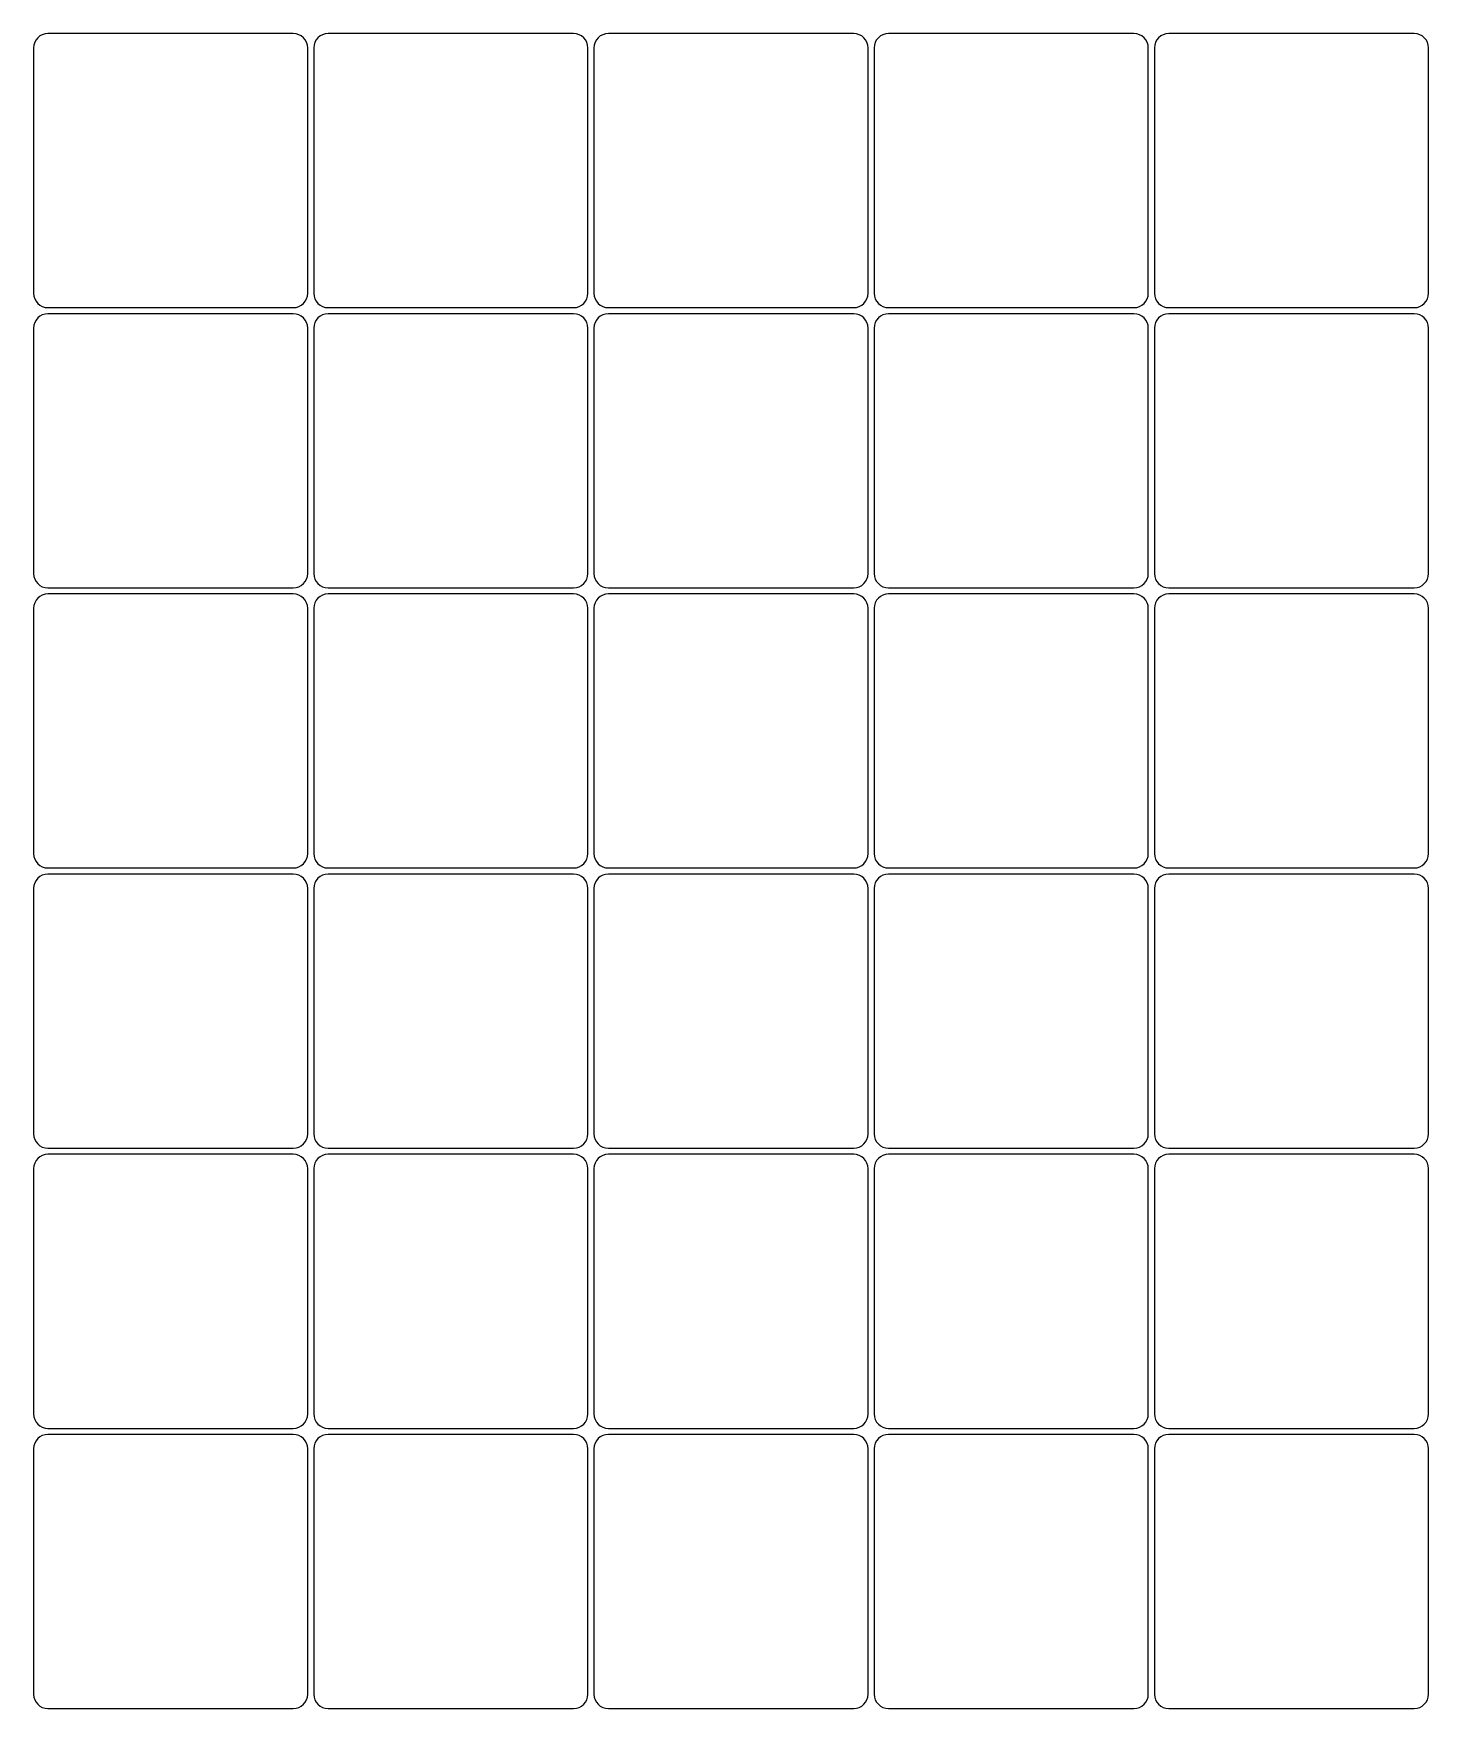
# Model space of a CAD drawing. Header units: inches. Extents: x 0.4 to 11.8, y -15.4 to -1.7.
import ezdxf

# ---------------------------------------------------------------- set-up
doc = ezdxf.new("R2010")
doc.units = ezdxf.units.IN

msp = doc.modelspace()

# ---------------------------------------------------------------- linework, layer by layer
for p, q in [((0.397, -1.785), (0.397, -3.799)), ((2.529, -1.667), (0.515, -1.667)), ((2.647, -3.799), (2.647, -1.785)), ((2.697, -1.785), (2.697, -3.799)), ((4.829, -1.667), (2.815, -1.667)), ((4.947, -3.799), (4.947, -1.785)), ((4.997, -1.785), (4.997, -3.799)), ((7.129, -1.667), (5.115, -1.667)), ((7.247, -3.799), (7.247, -1.785)), ((7.297, -1.785), (7.297, -3.799)), ((9.429, -1.667), (7.415, -1.667)), ((9.547, -3.799), (9.547, -1.785)), ((9.597, -1.785), (9.597, -3.799)), ((11.729, -1.667), (9.715, -1.667)), ((11.847, -3.799), (11.847, -1.785)), ((0.515, -3.917), (2.529, -3.917)), ((2.529, -3.967), (0.515, -3.967)), ((2.815, -3.917), (4.829, -3.917)), ((4.829, -3.967), (2.815, -3.967)), ((5.115, -3.917), (7.129, -3.917)), ((7.129, -3.967), (5.115, -3.967)), ((7.415, -3.917), (9.429, -3.917)), ((9.429, -3.967), (7.415, -3.967)), ((9.715, -3.917), (11.729, -3.917)), ((11.729, -3.967), (9.715, -3.967)), ((0.397, -4.085), (0.397, -6.099)), ((2.647, -6.099), (2.647, -4.085)), ((2.697, -4.085), (2.697, -6.099)), ((4.947, -6.099), (4.947, -4.085)), ((4.997, -4.085), (4.997, -6.099)), ((7.247, -6.099), (7.247, -4.085)), ((7.297, -4.085), (7.297, -6.099)), ((9.547, -6.099), (9.547, -4.085)), ((9.597, -4.085), (9.597, -6.099)), ((11.847, -6.099), (11.847, -4.085)), ((0.515, -6.217), (2.529, -6.217)), ((2.529, -6.267), (0.515, -6.267)), ((2.815, -6.217), (4.829, -6.217)), ((4.829, -6.267), (2.815, -6.267)), ((5.115, -6.217), (7.129, -6.217)), ((7.129, -6.267), (5.115, -6.267)), ((7.415, -6.217), (9.429, -6.217)), ((9.429, -6.267), (7.415, -6.267)), ((9.715, -6.217), (11.729, -6.217)), ((11.729, -6.267), (9.715, -6.267)), ((0.397, -6.385), (0.397, -8.399)), ((2.647, -8.399), (2.647, -6.385)), ((2.697, -6.385), (2.697, -8.399)), ((4.947, -8.399), (4.947, -6.385)), ((4.997, -6.385), (4.997, -8.399)), ((7.247, -8.399), (7.247, -6.385)), ((7.297, -6.385), (7.297, -8.399)), ((9.547, -8.399), (9.547, -6.385)), ((9.597, -6.385), (9.597, -8.399)), ((11.847, -8.399), (11.847, -6.385)), ((0.515, -8.517), (2.529, -8.517)), ((2.815, -8.517), (4.829, -8.517)), ((5.115, -8.517), (7.129, -8.517)), ((7.415, -8.517), (9.429, -8.517)), ((9.715, -8.517), (11.729, -8.517)), ((2.529, -8.567), (0.515, -8.567)), ((4.829, -8.567), (2.815, -8.567)), ((7.129, -8.567), (5.115, -8.567)), ((9.429, -8.567), (7.415, -8.567)), ((11.729, -8.567), (9.715, -8.567)), ((0.397, -8.685), (0.397, -10.699)), ((2.647, -10.699), (2.647, -8.685)), ((2.697, -8.685), (2.697, -10.699)), ((4.947, -10.699), (4.947, -8.685)), ((4.997, -8.685), (4.997, -10.699)), ((7.247, -10.699), (7.247, -8.685)), ((7.297, -8.685), (7.297, -10.699)), ((9.547, -10.699), (9.547, -8.685)), ((9.597, -8.685), (9.597, -10.699)), ((11.847, -10.699), (11.847, -8.685)), ((0.515, -10.817), (2.529, -10.817)), ((2.815, -10.817), (4.829, -10.817)), ((5.115, -10.817), (7.129, -10.817)), ((7.415, -10.817), (9.429, -10.817)), ((9.715, -10.817), (11.729, -10.817)), ((0.397, -10.985), (0.397, -12.999)), ((2.529, -10.867), (0.515, -10.867)), ((2.647, -12.999), (2.647, -10.985)), ((2.697, -10.985), (2.697, -12.999)), ((4.829, -10.867), (2.815, -10.867)), ((4.947, -12.999), (4.947, -10.985)), ((4.997, -10.985), (4.997, -12.999)), ((7.129, -10.867), (5.115, -10.867)), ((7.247, -12.999), (7.247, -10.985)), ((7.297, -10.985), (7.297, -12.999)), ((9.429, -10.867), (7.415, -10.867)), ((9.547, -12.999), (9.547, -10.985)), ((9.597, -10.985), (9.597, -12.999)), ((11.729, -10.867), (9.715, -10.867)), ((11.847, -12.999), (11.847, -10.985)), ((0.515, -13.117), (2.529, -13.117)), ((2.529, -13.167), (0.515, -13.167)), ((2.815, -13.117), (4.829, -13.117)), ((4.829, -13.167), (2.815, -13.167)), ((5.115, -13.117), (7.129, -13.117)), ((7.129, -13.167), (5.115, -13.167)), ((7.415, -13.117), (9.429, -13.117)), ((9.429, -13.167), (7.415, -13.167)), ((9.715, -13.117), (11.729, -13.117)), ((11.729, -13.167), (9.715, -13.167)), ((0.397, -13.285), (0.397, -15.299)), ((2.647, -15.299), (2.647, -13.285)), ((2.697, -13.285), (2.697, -15.299)), ((4.947, -15.299), (4.947, -13.285)), ((4.997, -13.285), (4.997, -15.299)), ((7.247, -15.299), (7.247, -13.285)), ((7.297, -13.285), (7.297, -15.299)), ((9.547, -15.299), (9.547, -13.285)), ((9.597, -13.285), (9.597, -15.299)), ((11.847, -15.299), (11.847, -13.285)), ((0.515, -15.417), (2.529, -15.417)), ((2.815, -15.417), (4.829, -15.417)), ((5.115, -15.417), (7.129, -15.417)), ((7.415, -15.417), (9.429, -15.417)), ((9.715, -15.417), (11.729, -15.417))]:
    msp.add_line(p, q)
for centre, start, end in [((0.515, -1.785), 90, 180), ((2.529, -1.785), 0, 90), ((2.815, -1.785), 90, 180), ((4.829, -1.785), 0, 90), ((5.115, -1.785), 90, 180), ((7.129, -1.785), 0, 90), ((7.415, -1.785), 90, 180), ((9.429, -1.785), 0, 90), ((9.715, -1.785), 90, 180), ((11.729, -1.785), 0, 90), ((0.515, -3.799), 180, 270), ((2.529, -3.799), 270, 360), ((2.815, -3.799), 180, 270), ((4.829, -3.799), 270, 360), ((5.115, -3.799), 180, 270), ((7.129, -3.799), 270, 360), ((7.415, -3.799), 180, 270), ((9.429, -3.799), 270, 360), ((9.715, -3.799), 180, 270), ((11.729, -3.799), 270, 360), ((0.515, -4.085), 90, 180), ((2.529, -4.085), 0, 90), ((2.815, -4.085), 90, 180), ((4.829, -4.085), 0, 90), ((5.115, -4.085), 90, 180), ((7.129, -4.085), 0, 90), ((7.415, -4.085), 90, 180), ((9.429, -4.085), 0, 90), ((9.715, -4.085), 90, 180), ((11.729, -4.085), 0, 90), ((0.515, -6.099), 180, 270), ((2.529, -6.099), 270, 360), ((2.815, -6.099), 180, 270), ((4.829, -6.099), 270, 360), ((5.115, -6.099), 180, 270), ((7.129, -6.099), 270, 360), ((7.415, -6.099), 180, 270), ((9.429, -6.099), 270, 360), ((9.715, -6.099), 180, 270), ((11.729, -6.099), 270, 360), ((0.515, -6.385), 90, 180), ((2.529, -6.385), 0, 90), ((2.815, -6.385), 90, 180), ((4.829, -6.385), 0, 90), ((5.115, -6.385), 90, 180), ((7.129, -6.385), 0, 90), ((7.415, -6.385), 90, 180), ((9.429, -6.385), 0, 90), ((9.715, -6.385), 90, 180), ((11.729, -6.385), 0, 90), ((0.515, -8.399), 180, 270), ((2.529, -8.399), 270, 360), ((2.815, -8.399), 180, 270), ((4.829, -8.399), 270, 360), ((5.115, -8.399), 180, 270), ((7.129, -8.399), 270, 360), ((7.415, -8.399), 180, 270), ((9.429, -8.399), 270, 360), ((9.715, -8.399), 180, 270), ((11.729, -8.399), 270, 360), ((0.515, -8.685), 90, 180), ((2.529, -8.685), 0, 90), ((2.815, -8.685), 90, 180), ((4.829, -8.685), 0, 90), ((5.115, -8.685), 90, 180), ((7.129, -8.685), 0, 90), ((7.415, -8.685), 90, 180), ((9.429, -8.685), 0, 90), ((9.715, -8.685), 90, 180), ((11.729, -8.685), 0, 90), ((0.515, -10.699), 180, 270), ((2.529, -10.699), 270, 360), ((2.815, -10.699), 180, 270), ((4.829, -10.699), 270, 360), ((5.115, -10.699), 180, 270), ((7.129, -10.699), 270, 360), ((7.415, -10.699), 180, 270), ((9.429, -10.699), 270, 360), ((9.715, -10.699), 180, 270), ((11.729, -10.699), 270, 360), ((0.515, -10.985), 90, 180), ((2.529, -10.985), 0, 90), ((2.815, -10.985), 90, 180), ((4.829, -10.985), 0, 90), ((5.115, -10.985), 90, 180), ((7.129, -10.985), 0, 90), ((7.415, -10.985), 90, 180), ((9.429, -10.985), 0, 90), ((9.715, -10.985), 90, 180), ((11.729, -10.985), 0, 90), ((0.515, -12.999), 180, 270), ((2.529, -12.999), 270, 360), ((2.815, -12.999), 180, 270), ((4.829, -12.999), 270, 360), ((5.115, -12.999), 180, 270), ((7.129, -12.999), 270, 360), ((7.415, -12.999), 180, 270), ((9.429, -12.999), 270, 360), ((9.715, -12.999), 180, 270), ((11.729, -12.999), 270, 360), ((0.515, -13.285), 90, 180), ((2.529, -13.285), 0, 90), ((2.815, -13.285), 90, 180), ((4.829, -13.285), 0, 90), ((5.115, -13.285), 90, 180), ((7.129, -13.285), 0, 90), ((7.415, -13.285), 90, 180), ((9.429, -13.285), 0, 90), ((9.715, -13.285), 90, 180), ((11.729, -13.285), 0, 90), ((0.515, -15.299), 180, 270), ((2.529, -15.299), 270, 360), ((2.815, -15.299), 180, 270), ((4.829, -15.299), 270, 360), ((5.115, -15.299), 180, 270), ((7.129, -15.299), 270, 360), ((7.415, -15.299), 180, 270), ((9.429, -15.299), 270, 360), ((9.715, -15.299), 180, 270), ((11.729, -15.299), 270, 360)]:
    msp.add_arc(centre, 0.118, start, end)

doc.saveas('drawing.dxf')
